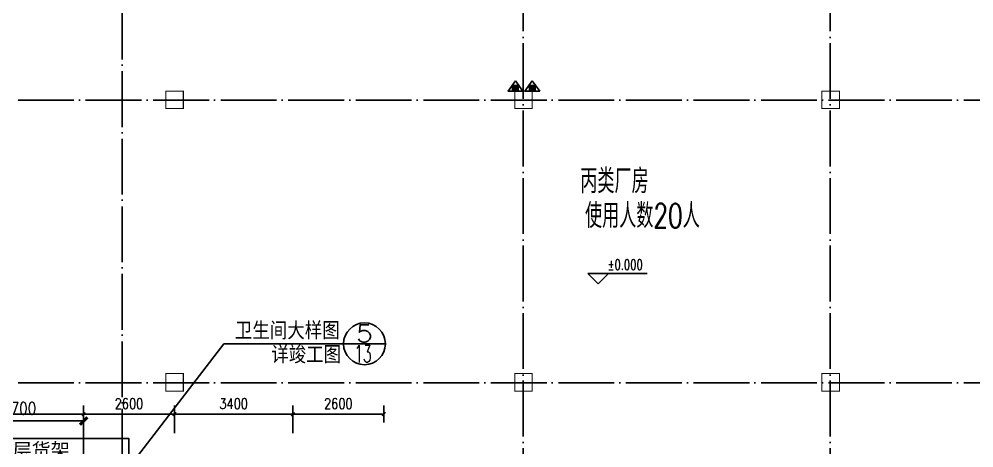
# Model space of a CAD drawing. Header units: millimetres. Extents: x 591771 to 1936534, y -622016 to 355666.
# Drawn here: x 619606 to 646974, y 251817 to 264110 of the extents above; entities that cross this region are included whole.
import ezdxf
from ezdxf.enums import TextEntityAlignment as Align

# ---------------------------------------------------------------- set-up
doc = ezdxf.new("R2010")
doc.units = ezdxf.units.MM
doc.header["$LTSCALE"] = 80
doc.linetypes.add('DOTE', pattern=[2.42, 2, -0.2, 0.02, -0.2])
for name, color, linetype in [('00_LAYOUT', 7, 'Continuous'), ('\\M+5BDA8-\\M+5B1EA\\M+5B8DF', 3, 'Continuous'), ('\\M+5BDA8-\\M+5B3DF\\M+5B4E7', 3, 'Continuous'), ('\\M+5BDA8-\\M+5D6E1', 17, 'DOTE'), ('\\M+5C1A2\\M+5C3E6\\M+5CFF4\\M+5CCF53', 252, 'Continuous'), ('MHQ', 2, 'Continuous'), ('PUB_TEXT', 7, 'Continuous'), ('WALL', 31, 'Continuous'), ('WINDOW_TEXT', 7, 'Continuous')]:
    doc.layers.add(name, color=color, linetype=linetype)
doc.styles.add('_HZTXT', font='txt.shx', dxfattribs={"width": 0.8, "bigfont": 'hztxt.shx'})
doc.styles.add('A-STANDARD', font='SIMPLEX', dxfattribs={"bigfont": 'GBCBIG'})
doc.styles.add('DIM_FONT', font='SIMPLEX.shx', dxfattribs={"width": 0.8})
doc.styles.add('ROMANS', font='ROMANS.shx', dxfattribs={"width": 0.8, "bigfont": 'hhztxt.shx'})
doc.styles.get("Standard").update_dxf_attribs({"font": 'txt.shx', "height": 100, "bigfont": 'gbcbig.shx'})
doc.dimstyles.new('dim1-150', dxfattribs={"dimscale": 180, "dimtxt": 2, "dimasz": 1.2, "dimexe": 1.2, "dimexo": 1.2, "dimgap": 1, "dimtad": 1, "dimdec": 0, "dimdsep": 46, "dimtxsty": 'ROMANS', "dimblk": 'ARCHTICK', "dimcen": 0, "dimadec": 0, "dimazin": 0, "dimtfac": 0.71, "dimtdec": 0, "dimtix": 1, "dimtmove": 0, "dimatfit": 3, "dimldrblk": 'ARCHTICK', "dimfxl": 0, "dimtolj": 1, "dimtzin": 0, "dimarcsym": 0})
doc.dimstyles.new('DIMN', dxfattribs={"dimtxt": 300, "dimasz": 100, "dimexe": 250, "dimexo": 300, "dimgap": 150, "dimtad": 1, "dimdec": 0, "dimzin": 0, "dimdsep": 46, "dimtxsty": 'DIM_FONT', "dimblk": 'ARCHTICK', "dimcen": 0.09, "dimclrt": 7, "dimazin": 2, "dimtfac": 1, "dimtdec": 0, "dimtix": 1, "dimtmove": 2, "dimatfit": 3, "dimldrblk": 'ARCHTICK', "dimfxl": 0, "dimtolj": 1, "dimtzin": 0, "dimarcsym": 0})

# ---------------------------------------------------------------- blocks, each defined once
blk = doc.blocks.new('A$C0A5937B2')
at = {"layer": 'MHQ'}
h = blk.add_hatch(dxfattribs=at)
h.set_pattern_fill('ANSI31', color=256, scale=10, style=0)
h.set_pattern_definition([(45, (9411.13, -1370.382), (-22.45064, 22.45064), [])])
h.paths.add_polyline_path([(363, 204), (162, 204), (162, 27), (363, 27)])
for points in [[(266, 371), (0, 0), (533, 0)], [(162, 204), (363, 204), (363, 27), (162, 27)]]:
    blk.add_lwpolyline(points, close=True, dxfattribs=at)
blk = doc.blocks.new('A$C152640FC')
at = {"layer": 'MHQ', "rotation": 270}
for p in [(0, 1135), (0, 533)]:
    blk.add_blockref('A$C0A5937B2', p, dxfattribs=at)
blk = doc.blocks.new('A$C56224EAA')
at = {"layer": 'MHQ', "xscale": 0.8, "yscale": 0.8, "zscale": 0.8, "rotation": 90}
blk.add_blockref('A$C152640FC', (908, 0), dxfattribs=at)
blk = doc.blocks.new('_ArchTick')
at = {"color": 0, "linetype": 'ByBlock', "const_width": 0.4}
blk.add_lwpolyline([(-0.5, -0.5), (0.5, 0.5)], dxfattribs=at)
blk = doc.blocks.new('*D556')
at = {"layer": '\\M+5BDA8-\\M+5B3DF\\M+5B4E7', "color": 0, "lineweight": -2, "transparency": 16777216}
for p, q in [((611406, 251483), (611406, 253035)), ((621456, 251483), (621456, 253035)), ((611406, 252785), (621456, 252785))]:
    blk.add_line(p, q, dxfattribs=at)
at = {"layer": 'Defpoints', "color": 0, "transparency": 16777216}
for p in [(621456, 252785), (611406, 251183), (621456, 251183)]:
    blk.add_point(p, dxfattribs=at)
at = {"layer": '\\M+5BDA8-\\M+5B3DF\\M+5B4E7', "color": 0, "lineweight": -2, "transparency": 16777216, "xscale": 100, "yscale": 100, "zscale": 100, "rotation": 180}
blk.add_blockref('_ArchTick', (611406, 252785), dxfattribs=at)
at = {"layer": '\\M+5BDA8-\\M+5B3DF\\M+5B4E7', "color": 0, "lineweight": -2, "transparency": 16777216, "xscale": 100, "yscale": 100, "zscale": 100}
blk.add_blockref('_ArchTick', (621456, 252785), dxfattribs=at)
at = {"layer": '\\M+5BDA8-\\M+5B3DF\\M+5B4E7', "color": 7, "transparency": 16777216, "insert": (616431, 253085), "char_height": 300, "attachment_point": 5, "style": 'DIM_FONT'}
blk.add_mtext('\\A1;10050', dxfattribs=at)
blk = doc.blocks.new('*D561')
at = {"layer": '\\M+5BDA8-\\M+5B3DF\\M+5B4E7', "color": 0, "lineweight": -2, "transparency": 16777216}
for p, q in [((624056, 252238), (624056, 253035)), ((627456, 252238), (627456, 253035)), ((624056, 252785), (627456, 252785))]:
    blk.add_line(p, q, dxfattribs=at)
at = {"layer": 'Defpoints', "color": 0, "transparency": 16777216}
for p in [(627456, 252785), (624056, 251938), (627456, 251938)]:
    blk.add_point(p, dxfattribs=at)
at = {"layer": '\\M+5BDA8-\\M+5B3DF\\M+5B4E7', "color": 0, "lineweight": -2, "transparency": 16777216, "xscale": 100, "yscale": 100, "zscale": 100, "rotation": 180}
blk.add_blockref('_ArchTick', (624056, 252785), dxfattribs=at)
at = {"layer": '\\M+5BDA8-\\M+5B3DF\\M+5B4E7', "color": 0, "lineweight": -2, "transparency": 16777216, "xscale": 100, "yscale": 100, "zscale": 100}
blk.add_blockref('_ArchTick', (627456, 252785), dxfattribs=at)
at = {"layer": '\\M+5BDA8-\\M+5B3DF\\M+5B4E7', "color": 7, "transparency": 16777216, "insert": (625756, 253085), "char_height": 300, "attachment_point": 5, "style": 'DIM_FONT'}
blk.add_mtext('\\A1;3400', dxfattribs=at)
blk = doc.blocks.new('*D562')
at = {"layer": '\\M+5BDA8-\\M+5B3DF\\M+5B4E7', "color": 0, "lineweight": -2, "transparency": 16777216}
for p, q in [((621456, 252578), (621456, 253035)), ((624056, 252578), (624056, 253035)), ((621456, 252785), (624056, 252785))]:
    blk.add_line(p, q, dxfattribs=at)
at = {"layer": 'Defpoints', "color": 0, "transparency": 16777216}
for p in [(624056, 252785), (621456, 252278), (624056, 252278)]:
    blk.add_point(p, dxfattribs=at)
at = {"layer": '\\M+5BDA8-\\M+5B3DF\\M+5B4E7', "color": 0, "lineweight": -2, "transparency": 16777216, "xscale": 100, "yscale": 100, "zscale": 100}
for p, rotation in [((621456, 252785), 180.0005349248533), ((624056, 252785), 0.000534924853292489)]:
    blk.add_blockref('_ArchTick', p, dxfattribs=dict(at, rotation=rotation))
at = {"layer": '\\M+5BDA8-\\M+5B3DF\\M+5B4E7', "color": 7, "transparency": 16777216, "insert": (622756, 253085), "char_height": 300, "attachment_point": 5, "rotation": 0.0005, "style": 'DIM_FONT'}
blk.add_mtext('\\A1;2600', dxfattribs=at)
blk = doc.blocks.new('*D669')
at = {"layer": '\\M+5BDA8-\\M+5B3DF\\M+5B4E7', "color": 0, "lineweight": -2, "transparency": 16777216}
for p, q in [((627456, 252546), (627456, 253035)), ((630056, 252546), (630056, 253035)), ((627456, 252785), (630056, 252785))]:
    blk.add_line(p, q, dxfattribs=at)
at = {"layer": 'Defpoints', "color": 0, "transparency": 16777216}
for p in [(630056, 252785), (627456, 252246), (630056, 252246)]:
    blk.add_point(p, dxfattribs=at)
at = {"layer": '\\M+5BDA8-\\M+5B3DF\\M+5B4E7', "color": 0, "lineweight": -2, "transparency": 16777216, "xscale": 100, "yscale": 100, "zscale": 100, "rotation": 180}
blk.add_blockref('_ArchTick', (627456, 252785), dxfattribs=at)
at = {"layer": '\\M+5BDA8-\\M+5B3DF\\M+5B4E7', "color": 0, "lineweight": -2, "transparency": 16777216, "xscale": 100, "yscale": 100, "zscale": 100}
blk.add_blockref('_ArchTick', (630056, 252785), dxfattribs=at)
at = {"layer": '\\M+5BDA8-\\M+5B3DF\\M+5B4E7', "color": 7, "transparency": 16777216, "insert": (628756, 253085), "char_height": 300, "attachment_point": 5, "style": 'DIM_FONT'}
blk.add_mtext('\\A1;2600', dxfattribs=at)
blk = doc.blocks.new('*D1115')
at = {"layer": '00_LAYOUT', "color": 0, "lineweight": -2, "transparency": 16777216}
for p, q in [((617756, 252298), (617756, 252807)), ((621456, 252298), (621456, 252807)), ((617756, 252591), (621456, 252591))]:
    blk.add_line(p, q, dxfattribs=at)
at = {"layer": 'Defpoints', "color": 0, "transparency": 16777216}
for p in [(621456, 252591), (617756, 252082), (621456, 252082)]:
    blk.add_point(p, dxfattribs=at)
at = {"layer": '00_LAYOUT', "color": 0, "lineweight": -2, "transparency": 16777216, "xscale": 216, "yscale": 216, "zscale": 216, "rotation": 180}
blk.add_blockref('_ArchTick', (617756, 252591), dxfattribs=at)
at = {"layer": '00_LAYOUT', "color": 0, "lineweight": -2, "transparency": 16777216, "xscale": 216, "yscale": 216, "zscale": 216}
blk.add_blockref('_ArchTick', (621456, 252591), dxfattribs=at)
at = {"layer": '00_LAYOUT', "color": 0, "transparency": 16777216, "insert": (619606, 252951), "char_height": 360, "attachment_point": 5, "style": 'ROMANS'}
blk.add_mtext('\\A1;3700', dxfattribs=at)

msp = doc.modelspace()

# ---------------------------------------------------------------- linework, layer by layer
at = {"layer": '00_LAYOUT', "color": 254}
msp.add_lwpolyline([(617756.1, 251282.5), (617756.1, 252082.5), (622756.1, 252082.5), (622756.1, 251282.5)], close=True, dxfattribs=at)
at = {"layer": '\\M+5BDA8-\\M+5B1EA\\M+5B8DF'}
for p, q in [((636203.8, 256520.8), (635903.8, 256820.8)), ((635903.8, 256820.8), (637603.8, 256820.8)), ((636203.8, 256520.8), (636503.8, 256820.8))]:
    msp.add_line(p, q, dxfattribs=at)
at = {"layer": '\\M+5BDA8-\\M+5B3DF\\M+5B4E7'}
for p, q in [((622384.1, 250781.1), (625471.9, 254801)), ((625471.9, 254801), (628906, 254801)), ((630106, 254801), (628906, 254801))]:
    msp.add_line(p, q, dxfattribs=at)
msp.add_circle((629506, 254801), 600, dxfattribs=at)
at = {"layer": '\\M+5BDA8-\\M+5D6E1', "ltscale": 10}
for p, q in [((634056.2, 242464.8), (634056.2, 280337)), ((642856.2, 242464.8), (642856.2, 280337)), ((622556.1, 280037), (622556.2, 242164.8)), ((604089.6, 261782.5), (662017.9, 261782.5)), ((604089.6, 253682.5), (662017.9, 253682.5))]:
    msp.add_line(p, q, dxfattribs=at)
at = {"layer": '\\M+5C1A2\\M+5C3E6\\M+5CFF4\\M+5CCF53', "const_width": 30}
for points in [[(623813.7, 262047.4), (624313.7, 262047.4), (624313.7, 261547.4), (623813.7, 261547.4), (623813.7, 262047.4)], [(633813.7, 262047.4), (634313.7, 262047.4), (634313.7, 261547.4), (633813.7, 261547.4), (633813.7, 262047.4)], [(642618.1, 262047.4), (643118.1, 262047.4), (643118.1, 261547.4), (642618.1, 261547.4), (642618.1, 262047.4)], [(623813.7, 253947.4), (624313.7, 253947.4), (624313.7, 253447.4), (623813.7, 253447.4), (623813.7, 253947.4)], [(633813.7, 253947.4), (634313.7, 253947.4), (634313.7, 253447.4), (633813.7, 253447.4), (633813.7, 253947.4)], [(642618.1, 253947.4), (643118.1, 253947.4), (643118.1, 253447.4), (642618.1, 253447.4), (642618.1, 253947.4)]]:
    msp.add_lwpolyline(points, dxfattribs=at)

# ---------------------------------------------------------------- block references
at = {"layer": 'WALL'}
msp.add_blockref('A$C56224EAA', (633621.7, 262047.4), dxfattribs=at)

# ---------------------------------------------------------------- texts
at = {"layer": '00_LAYOUT', "insert": (618875.4, 251953.6), "char_height": 400, "attachment_point": 1}
msp.add_mtext_dynamic_manual_height_columns('{\\fSimSun|b0|i0|c134|p2;三层货架}', width=3023.452, gutter_width=2000, heights=[0], dxfattribs=at)
at = {"layer": 'PUB_TEXT', "lineweight": 25, "style": '_HZTXT', "width": 0.7}
for s, p in [('丙类厂房', (635692.1, 259116.4)), ('使用人数20人', (635827.4, 258122.8))]:
    msp.add_text(s, height=700, dxfattribs=at).set_placement(p)
at = {"layer": 'PUB_TEXT', "style": 'A-STANDARD', "width": 0.705882}
msp.add_text('%%P0.000', height=297.5, dxfattribs=at).set_placement((636473.8, 256920.9))
at = {"layer": 'PUB_TEXT', "style": '_HZTXT'}
for s, p in [('卫生间', (625791.7, 254925.6)), ('大样图', (627294, 254926.2)), ('详竣工图', (626833.8, 254237.5))]:
    msp.add_text(s, height=500, dxfattribs=at).set_placement(p)
at = {"layer": 'WINDOW_TEXT', "style": '_HZTXT'}
for s, width, p, p2 in [('5', 1.448972, (629264.5, 254849.3), (629747.5, 254849.3)), ('13', 0.676187, (629222.9, 254265.7), (629705.8, 254265.7))]:
    msp.add_text(s, height=500, dxfattribs=dict(at, width=width)).set_placement(p, p2, align=Align.FIT)

# ---------------------------------------------------------------- dimensions: what is measured, and where the dimension line sits
at = {"layer": '00_LAYOUT'}
dim = msp.add_linear_dim(base=(621456.1, 252590.7), p1=(617756.1, 252082.5), p2=(621456.1, 252082.5), dimstyle='dim1-150', dxfattribs=at)
dim.commit()
dim.dimension.update_dxf_attribs({"geometry": '*D1115', "text_midpoint": (619606.1, 252950.7)})
at = {"layer": '\\M+5BDA8-\\M+5B3DF\\M+5B4E7'}
for p1, p2, distance, picture, middle in [((611406.1, 251182.5), (621456.1, 251182.5), 1602.9, '*D556', (616431.1, 253085.4)), ((621456.1, 252277.9), (624056.2, 252277.9), 507.5, '*D562', (622756.1, 253085.4)), ((624056.2, 251937.9), (627456.2, 251937.9), 847.5, '*D561', (625756.2, 253085.4)), ((627456.2, 252245.5), (630056.1, 252245.5), 539.9, '*D669', (628756.1, 253085.4))]:
    dim = msp.add_aligned_dim(p1=p1, p2=p2, distance=distance, dimstyle='DIMN', dxfattribs=at)
    dim.commit()
    dim.dimension.update_dxf_attribs({"geometry": picture, "text_midpoint": middle})

doc.saveas('drawing.dxf')
